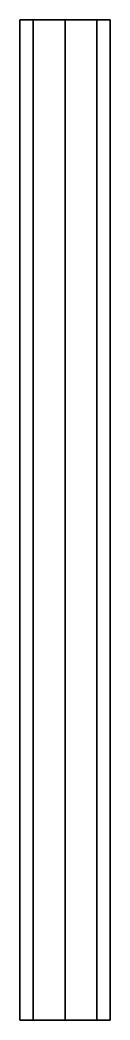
# Model space of a CAD drawing. Extents: x -0.06 to 0.06, y -1.33 to 0.
import ezdxf

# ---------------------------------------------------------------- set-up
doc = ezdxf.new("R2010")
doc.units = 0
doc.layers.add('TURRET', color=1, linetype='CONTINUOUS')

msp = doc.modelspace()

# ---------------------------------------------------------------- linework, layer by layer
at = {"layer": 'TURRET'}
for points in [[(-0.06, 0), (-0.0424, 0, -0.0424), (-0.0424, -1.33, -0.0424), (-0.06, -1.33)], [(-0.0424, 0, 0.0424), (-0.06, 0), (-0.06, -1.33), (-0.0424, -1.33, 0.0424)], [(-0.0424, 0, -0.0424), (0, 0, -0.06), (0, -1.33, -0.06), (-0.0424, -1.33, -0.0424)], [(0, 0, 0.06), (-0.0424, 0, 0.0424), (-0.0424, -1.33, 0.0424), (0, -1.33, 0.06)], [(0, 0, -0.06), (0.0424, 0, -0.0424), (0.0424, -1.33, -0.0424), (0, -1.33, -0.06)], [(0.0424, 0, 0.0424), (0, 0, 0.06), (0, -1.33, 0.06), (0.0424, -1.33, 0.0424)], [(0.0424, 0, -0.0424), (0.06, 0), (0.06, -1.33), (0.0424, -1.33, -0.0424)], [(0.06, 0), (0.0424, 0, 0.0424), (0.0424, -1.33, 0.0424), (0.06, -1.33)], [(0.0424, -1.33, 0.0424), (-0.06, -1.33), (-0.0424, -1.33, -0.0424), (0.06, -1.33)], [(0, -1.33, 0.06), (-0.0424, -1.33, 0.0424), (-0.06, -1.33), (0.0424, -1.33, 0.0424)], [(0.06, -1.33), (-0.0424, -1.33, -0.0424), (0, -1.33, -0.06), (0.0424, -1.33, -0.0424)]]:
    msp.add_3dface(points, dxfattribs=at)

doc.saveas('drawing.dxf')
